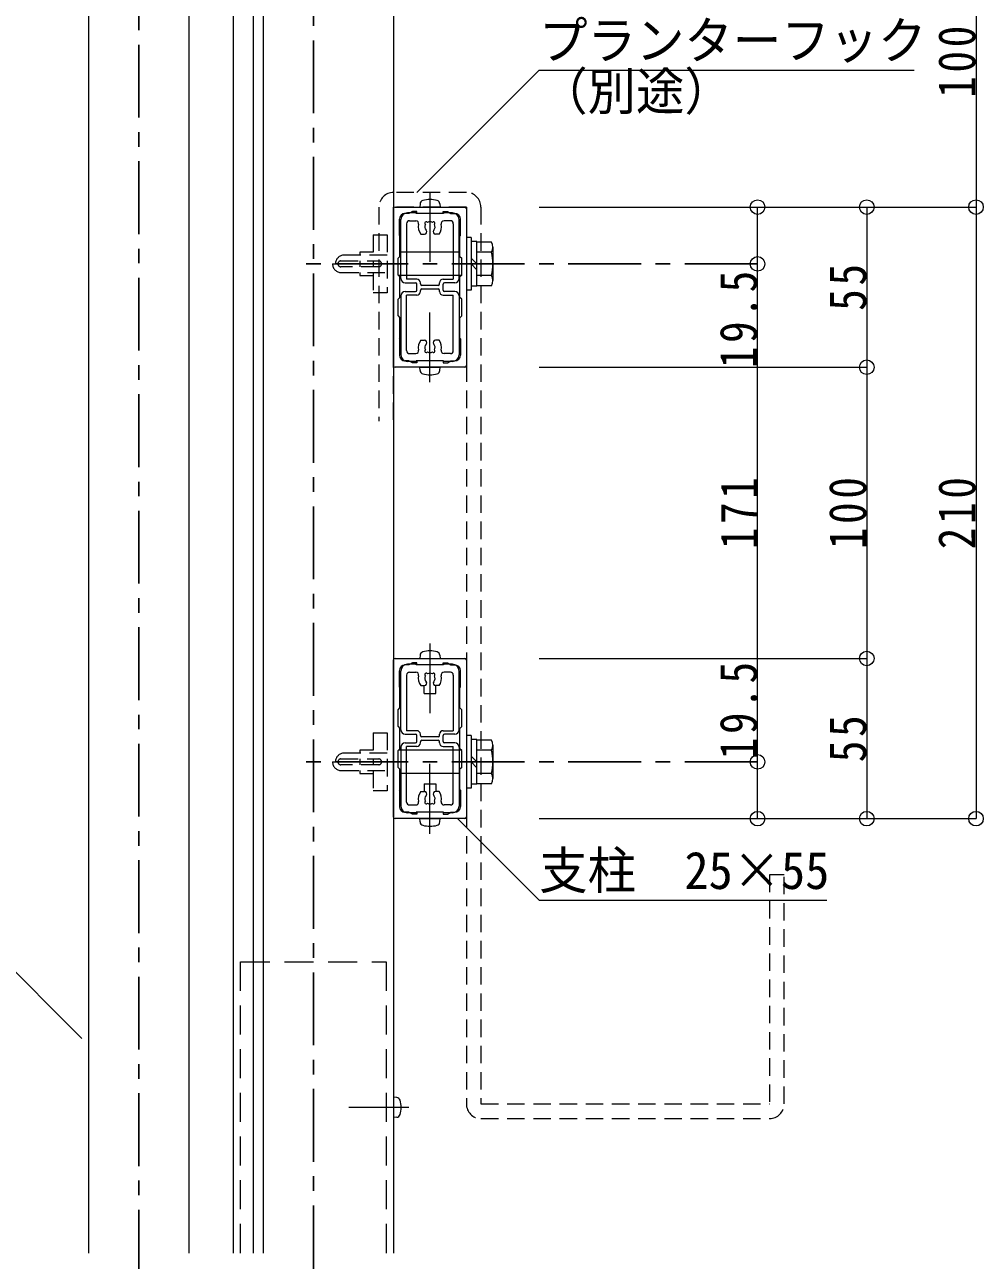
# Model space of a CAD drawing. Units: millimetres at full size, sheet at 1:5. Extents: x -1050 to 1050, y -742 to 742.
# Drawn here: x -679.2 to -350, y 33.4 to 457.6 of the extents above; entities that cross this region are included whole.
import ezdxf
from ezdxf.enums import TextEntityAlignment as Align

# ---------------------------------------------------------------- set-up
doc = ezdxf.new("R2010")
doc.units = ezdxf.units.MM
doc.header["$LTSCALE"] = 5
for name, pattern in [('CHAIN1', [8, 5, -1, 1, -1]), ('DASHED1', [1.8, 1.2, -0.6]), ('DASHED2', [3, 2, -1])]:
    doc.linetypes.add(name, pattern=pattern)
doc.layers.add('0-0_通り芯', color=7, linetype='CHAIN1')
for name, color, linetype, lineweight in [('0-3_寸法', 54, 'Continuous', 20), ('0-4_手摺部材', 92, 'Continuous', 20), ('0-5_手すり子', 12, 'Continuous', 20), ('0-8_その他', 11, 'Continuous', 20), ('0-9_文字', 3, 'Continuous', 20), ('0-A_支柱', 6, 'Continuous', 20), ('0-B_足元', 4, 'Continuous', 20)]:
    doc.layers.add(name, color=color, linetype=linetype, lineweight=lineweight)
doc.styles.add('ＭＳ ゴシック', font='')
doc.styles.get('ＭＳ ゴシック').set_extended_font_data('MS Gothic')

# ---------------------------------------------------------------- blocks, each defined once
blk = doc.blocks.new('dimension_origin')
at = {"color": 0, "linetype": 'Continuous', "lineweight": -2}
blk.add_circle((0, 0), 1.25, dxfattribs=at)

msp = doc.modelspace()

# ---------------------------------------------------------------- linework, layer by layer
at = {"layer": '0-0_通り芯'}
for p, q in [((-580, -412.793), (-580, 505.456)), ((-640, -174.293), (-640, 477.181)), ((-427.5, 375.5), (-586.547, 375.5)), ((-427.5, 204.5), (-586.547, 204.5))]:
    msp.add_line(p, q, dxfattribs=at)
at = {"layer": '0-3_寸法'}
for p, q in [((-352.5, 495), (-352.5, 395)), ((-502.5, 395), (-352.5, 395)), ((-427.5, 375.5), (-427.5, 395)), ((-390, 395), (-390, 340)), ((-352.5, 395), (-352.5, 185)), ((-427.5, 204.5), (-427.5, 375.5)), ((-502.5, 340), (-390, 340)), ((-390, 340), (-390, 240)), ((-502.5, 240), (-390, 240)), ((-390, 240), (-390, 185)), ((-427.5, 185), (-427.5, 204.5)), ((-502.5, 185), (-352.5, 185))]:
    msp.add_line(p, q, dxfattribs=at)
at = {"layer": '0-4_手摺部材', "linetype": 'CHAIN1'}
for p, q in [((-540, 400.165), (-540, 376.203)), ((-540, 334.835), (-540, 358.797)), ((-540, 245.165), (-540, 221.203)), ((-540, 179.835), (-540, 203.797))]:
    msp.add_line(p, q, dxfattribs=at)
at = {"layer": '0-4_手摺部材'}
for p, q in [((-552, 395), (-528, 395)), ((-543.402, 396.119), (-543.5, 395)), ((-543.5, 395), (-536.5, 395)), ((-536.598, 396.119), (-536.5, 395)), ((-552.5, 340.5), (-552.5, 394.5)), ((-550.5, 385.2), (-550.5, 390.8)), ((-550, 370.5), (-550, 390.7)), ((-547.212, 392.8), (-548.5, 392.8)), ((-535.3, 392.8), (-544.7, 392.8)), ((-535.5, 392.8), (-535.5, 393.5)), ((-535.3, 393), (-535.3, 392.8)), ((-532.3, 393), (-535.3, 393)), ((-532.788, 392.8), (-531.5, 392.8)), ((-530, 370.5), (-530, 390.7)), ((-529.5, 385.2), (-529.5, 390.8)), ((-527.5, 394.5), (-527.5, 340.5)), ((-547, 390.3), (-544.878, 390.3)), ((-533, 390.3), (-535.123, 390.3)), ((-532, 389.3), (-532, 381.5)), ((-550.5, 385.2), (-550.3, 385)), ((-550.3, 378), (-550.3, 385)), ((-543.123, 385.7), (-541.907, 385.7)), ((-536.878, 385.7), (-538.093, 385.7)), ((-529.5, 385.2), (-529.7, 385)), ((-529.7, 378), (-529.7, 385)), ((-525.9, 384.5), (-527.5, 384.5)), ((-527.5, 384.5), (-527.5, 366.5)), ((-525.9, 384.5), (-525.9, 366.5)), ((-518.908, 383), (-523.9, 383)), ((-550.9, 377.4), (-550.3, 378)), ((-529.7, 379.5), (-550.3, 379.5)), ((-532, 381.5), (-532, 370.2)), ((-529.7, 378), (-529.1, 377.4)), ((-518.908, 379.5), (-523.9, 379.5)), ((-518.4, 381.25), (-518.4, 369.75)), ((-550.9, 371.6), (-550.9, 377.4)), ((-529.1, 371.6), (-529.1, 377.4)), ((-523.9, 375.5), (-525.9, 377.5)), ((-525.9, 375.5), (-523.9, 373.5)), ((-550.9, 371.6), (-550.3, 371)), ((-529.2, 371.5), (-550.9, 371.5)), ((-550.3, 364), (-550.3, 371)), ((-544.5, 370.2), (-548, 370.2)), ((-535.5, 370.2), (-532, 370.2)), ((-529.1, 371.6), (-529.7, 371)), ((-529.7, 364), (-529.7, 371)), ((-518.908, 371.5), (-523.9, 371.5)), ((-548.5, 369), (-545, 369)), ((-548.5, 366), (-545, 366)), ((-544.5, 366.5), (-544.5, 368.5)), ((-543.3, 368.6), (-543.3, 369)), ((-543.3, 366), (-543.3, 366.4)), ((-537.2, 368.1), (-542.8, 368.1)), ((-542.8, 366.9), (-537.2, 366.9)), ((-536.7, 368.6), (-536.7, 369)), ((-536.7, 366), (-536.7, 366.4)), ((-535.5, 366.5), (-535.5, 368.5)), ((-531.5, 369), (-535, 369)), ((-531.5, 366), (-535, 366)), ((-525.9, 366.5), (-527.5, 366.5)), ((-523.9, 367.8), (-525.9, 367.8)), ((-518.908, 368), (-523.9, 368)), ((-550.9, 363.4), (-550.3, 364)), ((-550.9, 357.6), (-550.9, 363.4)), ((-550, 364.5), (-550, 344.3)), ((-544.5, 364.8), (-548, 364.8)), ((-535.5, 364.8), (-532, 364.8)), ((-530, 364.5), (-530, 344.3)), ((-529.1, 363.4), (-529.7, 364)), ((-529.1, 357.6), (-529.1, 363.4)), ((-550.9, 357.6), (-550.3, 357)), ((-550.3, 350), (-550.3, 357)), ((-529.1, 357.6), (-529.7, 357)), ((-529.7, 350), (-529.7, 357)), ((-550.5, 349.8), (-550.3, 350)), ((-550.5, 349.8), (-550.5, 344.2)), ((-543.123, 349.3), (-541.907, 349.3)), ((-536.878, 349.3), (-538.093, 349.3)), ((-529.5, 349.8), (-529.7, 350)), ((-529.5, 349.8), (-529.5, 344.2)), ((-547, 344.7), (-544.878, 344.7)), ((-533, 344.7), (-535.123, 344.7)), ((-528, 340), (-552, 340)), ((-547.212, 342.2), (-548.5, 342.2)), ((-535.3, 342.2), (-544.7, 342.2)), ((-543.402, 338.881), (-543.5, 340)), ((-543.5, 340), (-536.5, 340)), ((-536.598, 338.881), (-536.5, 340)), ((-535.5, 342.2), (-535.5, 341.5)), ((-535.3, 342), (-535.3, 342.2)), ((-532.3, 342), (-535.3, 342)), ((-532.788, 342.2), (-531.5, 342.2)), ((-552.5, 185.5), (-552.5, 239.5)), ((-552, 240), (-528, 240)), ((-547.212, 237.8), (-548.5, 237.8)), ((-535.3, 237.8), (-544.7, 237.8)), ((-543.402, 241.119), (-543.5, 240)), ((-543.5, 240), (-536.5, 240)), ((-536.598, 241.119), (-536.5, 240)), ((-535.5, 237.8), (-535.5, 238.5)), ((-535.3, 238), (-535.3, 237.8)), ((-532.3, 238), (-535.3, 238)), ((-532.788, 237.8), (-531.5, 237.8)), ((-527.5, 239.5), (-527.5, 185.5)), ((-550.5, 230.2), (-550.5, 235.8)), ((-550, 215.5), (-550, 235.7)), ((-547, 235.3), (-544.878, 235.3)), ((-533, 235.3), (-535.123, 235.3)), ((-532, 234.3), (-532, 226.5)), ((-530, 215.5), (-530, 235.7)), ((-529.5, 230.2), (-529.5, 235.8)), ((-550.5, 230.2), (-550.3, 230)), ((-550.3, 223), (-550.3, 230)), ((-543.123, 230.7), (-541.907, 230.7)), ((-542, 228), (-542, 230.7)), ((-536.878, 230.7), (-538.093, 230.7)), ((-538, 228), (-538, 230.7)), ((-529.5, 230.2), (-529.7, 230)), ((-529.7, 223), (-529.7, 230)), ((-542, 228), (-538, 228)), ((-532, 226.5), (-532, 215.2)), ((-550.9, 222.4), (-550.3, 223)), ((-550.9, 216.6), (-550.9, 222.4)), ((-529.7, 223), (-529.1, 222.4)), ((-529.1, 216.6), (-529.1, 222.4)), ((-550.9, 216.6), (-550.3, 216)), ((-529.1, 216.6), (-529.7, 216)), ((-550.3, 209), (-550.3, 216)), ((-548.5, 214), (-545, 214)), ((-544.5, 215.2), (-548, 215.2)), ((-544.5, 211.5), (-544.5, 213.5)), ((-543.3, 213.6), (-543.3, 214)), ((-537.2, 213.1), (-542.8, 213.1)), ((-536.7, 213.6), (-536.7, 214)), ((-535.5, 215.2), (-532, 215.2)), ((-535.5, 211.5), (-535.5, 213.5)), ((-531.5, 214), (-535, 214)), ((-529.7, 209), (-529.7, 216)), ((-525.9, 213.5), (-527.5, 213.5)), ((-527.5, 213.5), (-527.5, 195.5)), ((-525.9, 213.5), (-525.9, 195.5)), ((-550.9, 208.4), (-550.3, 209)), ((-550.9, 202.6), (-550.9, 208.4)), ((-529.2, 208.5), (-550.8, 208.5)), ((-550, 209.5), (-550, 189.3)), ((-548.5, 211), (-545, 211)), ((-544.5, 209.8), (-548, 209.8)), ((-543.3, 211), (-543.3, 211.4)), ((-542.8, 211.9), (-537.2, 211.9)), ((-536.7, 211), (-536.7, 211.4)), ((-535.5, 209.8), (-532, 209.8)), ((-531.5, 211), (-535, 211)), ((-530, 209.5), (-530, 189.3)), ((-529.1, 208.4), (-529.7, 209)), ((-529.1, 202.6), (-529.1, 208.4)), ((-518.908, 212), (-523.9, 212)), ((-518.908, 208.5), (-523.9, 208.5)), ((-518.4, 210.25), (-518.4, 198.75)), ((-523.9, 204.5), (-525.9, 206.5)), ((-525.9, 204.5), (-523.9, 202.5)), ((-550.9, 202.6), (-550.3, 202)), ((-550.3, 195), (-550.3, 202)), ((-529.7, 200.5), (-550.3, 200.5)), ((-529.1, 202.6), (-529.7, 202)), ((-529.7, 195), (-529.7, 202)), ((-518.908, 200.5), (-523.9, 200.5)), ((-542, 197), (-538, 197)), ((-542, 197), (-542, 194.3)), ((-538, 197), (-538, 194.3)), ((-525.9, 195.5), (-527.5, 195.5)), ((-523.9, 196.8), (-525.9, 196.8)), ((-518.908, 197), (-523.9, 197)), ((-550.5, 194.8), (-550.3, 195)), ((-550.5, 194.8), (-550.5, 189.2)), ((-543.123, 194.3), (-541.907, 194.3)), ((-536.878, 194.3), (-538.093, 194.3)), ((-529.5, 194.8), (-529.7, 195)), ((-529.5, 194.8), (-529.5, 189.2)), ((-547.212, 187.2), (-548.5, 187.2)), ((-547, 189.7), (-544.878, 189.7)), ((-535.3, 187.2), (-544.7, 187.2)), ((-535.5, 187.2), (-535.5, 186.5)), ((-535.3, 187), (-535.3, 187.2)), ((-532.3, 187), (-535.3, 187)), ((-533, 189.7), (-535.123, 189.7)), ((-532.788, 187.2), (-531.5, 187.2)), ((-528, 185), (-552, 185)), ((-543.402, 183.881), (-543.5, 185)), ((-543.5, 185), (-536.5, 185)), ((-536.598, 183.881), (-536.5, 185))]:
    msp.add_line(p, q, dxfattribs=at)
at = {"layer": '0-4_手摺部材', "linetype": 'DASHED1'}
for p, q in [((-559.45, 385.5), (-554.75, 385.5)), ((-559.45, 385.5), (-559.45, 378.5)), ((-554.75, 385.5), (-554.75, 365.5)), ((-554.75, 378.5), (-569.45, 378.5)), ((-559.45, 379.5), (-564.05, 379.5)), ((-564.05, 379.5), (-564.05, 378.5)), ((-573.45, 375.5), (-572.45, 375.5)), ((-570.6, 376.5), (-557.6, 376.5)), ((-557.6, 374.5), (-570.6, 374.5)), ((-564.05, 376.5), (-564.05, 374.5)), ((-559.45, 376.5), (-559.45, 374.5)), ((-570.45, 372.5), (-554.75, 372.5)), ((-564.05, 372.5), (-564.05, 371.5)), ((-564.05, 371.5), (-559.45, 371.5)), ((-559.45, 372.5), (-559.45, 365.5)), ((-554.75, 365.5), (-559.45, 365.5)), ((-559.45, 214.5), (-554.75, 214.5)), ((-559.45, 214.5), (-559.45, 207.5)), ((-554.75, 214.5), (-554.75, 194.5)), ((-559.45, 208.5), (-564.05, 208.5)), ((-564.05, 208.5), (-564.05, 207.5)), ((-573.45, 204.5), (-572.45, 204.5)), ((-570.6, 205.5), (-557.6, 205.5)), ((-554.75, 207.5), (-569.45, 207.5)), ((-564.05, 205.5), (-564.05, 203.5)), ((-559.45, 205.5), (-559.45, 203.5)), ((-557.6, 203.5), (-570.6, 203.5)), ((-570.45, 201.5), (-554.75, 201.5)), ((-564.05, 201.5), (-564.05, 200.5)), ((-564.05, 200.5), (-559.45, 200.5)), ((-559.45, 201.5), (-559.45, 194.5)), ((-554.75, 194.5), (-559.45, 194.5))]:
    msp.add_line(p, q, dxfattribs=at)
at = {"layer": '0-4_手摺部材'}
for points in [[(-544.7, 392.8), (-544.7, 393), (-547.7, 393)], [(-544.5, 393.5), (-546, 393.5), (-547.212, 392.8)], [(-535.5, 392.8), (-544.5, 392.8), (-544.5, 393.5)], [(-535.5, 393.5), (-534, 393.5), (-532.788, 392.8)], [(-548, 389.3), (-548, 381.5), (-548, 370.2)], [(-523.9, 367.8), (-523.9, 383.2), (-525.9, 383.2)], [(-548, 345.7), (-548, 353.5), (-548, 364.8)], [(-532, 345.7), (-532, 353.5), (-532, 364.8)], [(-544.7, 342.2), (-544.7, 342), (-547.7, 342)], [(-544.5, 341.5), (-546, 341.5), (-547.212, 342.2)], [(-535.5, 342.2), (-544.5, 342.2), (-544.5, 341.5)], [(-535.5, 341.5), (-534, 341.5), (-532.788, 342.2)], [(-544.7, 237.8), (-544.7, 238), (-547.7, 238)], [(-544.5, 238.5), (-546, 238.5), (-547.212, 237.8)], [(-535.5, 237.8), (-544.5, 237.8), (-544.5, 238.5)], [(-535.5, 238.5), (-534, 238.5), (-532.788, 237.8)], [(-548, 234.3), (-548, 226.5), (-548, 215.2)], [(-523.9, 196.8), (-523.9, 212.2), (-525.9, 212.2)], [(-548, 190.7), (-548, 198.5), (-548, 209.8)], [(-532, 190.7), (-532, 198.5), (-532, 209.8)], [(-544.7, 187.2), (-544.7, 187), (-547.7, 187)], [(-544.5, 186.5), (-546, 186.5), (-547.212, 187.2)], [(-535.5, 187.2), (-544.5, 187.2), (-544.5, 186.5)], [(-535.5, 186.5), (-534, 186.5), (-532.788, 187.2)]]:
    msp.add_lwpolyline(points, dxfattribs=at)
for centre, radius, start, end in [((-552, 394.5), 0.5, 90, 180), ((-542.107, 396.006), 1.3, 105.88085, 175), ((-540, 388.6), 9, 74.11915, 105.88085), ((-537.893, 396.006), 1.3, 5, 74.11915), ((-528, 394.5), 0.5, 0, 90), ((-548.5, 390.8), 2, 90, 180), ((-547.7, 390.7), 2.3, 90, 180), ((-532.3, 390.7), 2.3, 0, 90), ((-531.5, 390.8), 2, 0, 90), ((-547, 389.3), 1, 90, 180), ((-544.878, 389.3), 1, 347.29096, 90), ((-540, 388.2), 4, 167.29096, 218.68218), ((-541.907, 386.503), 0.803, 270, 41.67076), ((-540, 388.2), 1.75, 151.42631, 221.67076), ((-541.237, 389.437), 0.5, 36.78409, 233.2266), ((-540, 388.2), 1.75, 61.39649, 118.57369), ((-538.763, 389.437), 0.5, 306.95847, 142.49997), ((-538.093, 386.503), 0.803, 138.32924, 270), ((-540, 388.2), 1.75, 318.32924, 28.57369), ((-540, 388.2), 4, 321.31782, 12.70904), ((-535.123, 389.3), 1, 90, 192.70904), ((-533, 389.3), 1, 0, 90), ((-521.668, 381.25), 3.268, 327.62146, 32.37855), ((-534.4, 375.5), 16, 345.52248, 14.47751), ((-548.5, 370.5), 1.5, 180, 270), ((-544.5, 369), 1.2, 0, 90), ((-535.5, 369), 1.2, 90, 180), ((-531.5, 370.5), 1.5, 270, 360), ((-521.668, 369.75), 3.268, 327.62144, 32.37856), ((-548.5, 364.5), 1.5, 90, 180), ((-545, 368.5), 0.5, 0, 90), ((-545, 366.5), 0.5, 270, 360), ((-544.5, 366), 1.2, 270, 360), ((-542.8, 368.6), 0.5, 180, 270), ((-542.8, 366.4), 0.5, 90, 180), ((-537.2, 368.6), 0.5, 270, 360), ((-537.2, 366.4), 0.5, 0, 90), ((-535.5, 366), 1.2, 180, 270), ((-535, 368.5), 0.5, 90, 180), ((-535, 366.5), 0.5, 180, 270), ((-531.5, 364.5), 1.5, 0, 90), ((-540, 346.8), 4, 141.31782, 192.70904), ((-541.907, 348.497), 0.803, 318.32924, 90), ((-540, 346.8), 1.75, 138.32924, 208.57369), ((-538.093, 348.497), 0.803, 90, 221.67076), ((-540, 346.8), 1.75, 331.42631, 41.67076), ((-540, 346.8), 4, 347.29096, 38.68218), ((-548.5, 344.2), 2, 180, 270), ((-547.7, 344.3), 2.3, 180, 270), ((-547, 345.7), 1, 180, 270), ((-544.878, 345.7), 1, 270, 12.70904), ((-541.237, 345.563), 0.5, 126.7734, 323.21591), ((-540, 346.8), 1.75, 241.42631, 298.60351), ((-538.763, 345.563), 0.5, 217.50003, 53.04153), ((-535.123, 345.7), 1, 167.29096, 270), ((-533, 345.7), 1, 270, 360), ((-532.3, 344.3), 2.3, 270, 360), ((-531.5, 344.2), 2, 270, 360), ((-552, 340.5), 0.5, 180, 270), ((-528, 340.5), 0.5, 270, 360), ((-542.107, 338.994), 1.3, 185, 254.11915), ((-540, 346.4), 9, 254.11915, 285.88085), ((-537.893, 338.994), 1.3, 285.88085, 355), ((-542.107, 241.006), 1.3, 105.88085, 175), ((-540, 233.6), 9, 74.11915, 105.88085), ((-537.893, 241.006), 1.3, 5, 74.11915), ((-552, 239.5), 0.5, 90, 180), ((-548.5, 235.8), 2, 90, 180), ((-547.7, 235.7), 2.3, 90, 180), ((-532.3, 235.7), 2.3, 0, 90), ((-531.5, 235.8), 2, 0, 90), ((-528, 239.5), 0.5, 0, 90), ((-547, 234.3), 1, 90, 180), ((-544.878, 234.3), 1, 347.29096, 90), ((-540, 233.2), 4, 167.29096, 218.68218), ((-540, 233.2), 1.75, 151.42631, 221.67076), ((-541.237, 234.437), 0.5, 36.78409, 233.2266), ((-540, 233.2), 1.75, 61.39649, 118.57369), ((-538.763, 234.437), 0.5, 306.95847, 142.49997), ((-540, 233.2), 1.75, 318.32924, 28.57369), ((-540, 233.2), 4, 321.31782, 12.70904), ((-535.123, 234.3), 1, 90, 192.70904), ((-533, 234.3), 1, 0, 90), ((-541.907, 231.503), 0.803, 270, 41.67076), ((-538.093, 231.503), 0.803, 138.32924, 270), ((-548.5, 215.5), 1.5, 180, 270), ((-545, 213.5), 0.5, 0, 90), ((-544.5, 214), 1.2, 0, 90), ((-542.8, 213.6), 0.5, 180, 270), ((-537.2, 213.6), 0.5, 270, 360), ((-535.5, 214), 1.2, 90, 180), ((-535, 213.5), 0.5, 90, 180), ((-531.5, 215.5), 1.5, 270, 360), ((-548.5, 209.5), 1.5, 90, 180), ((-545, 211.5), 0.5, 270, 360), ((-544.5, 211), 1.2, 270, 360), ((-542.8, 211.4), 0.5, 90, 180), ((-537.2, 211.4), 0.5, 0, 90), ((-535.5, 211), 1.2, 180, 270), ((-535, 211.5), 0.5, 180, 270), ((-531.5, 209.5), 1.5, 0, 90), ((-521.668, 210.25), 3.268, 327.62146, 32.37855), ((-534.4, 204.5), 16, 345.52248, 14.47751), ((-521.668, 198.75), 3.268, 327.62144, 32.37856), ((-544.878, 190.7), 1, 270, 12.70904), ((-540, 191.8), 4, 141.31782, 192.70904), ((-541.907, 193.497), 0.803, 318.32924, 90), ((-540, 191.8), 1.75, 138.32924, 208.57369), ((-541.237, 190.563), 0.5, 126.7734, 323.21591), ((-538.763, 190.563), 0.5, 217.50003, 53.04153), ((-538.093, 193.497), 0.803, 90, 221.67076), ((-540, 191.8), 1.75, 331.42631, 41.67076), ((-540, 191.8), 4, 347.29096, 38.68218), ((-535.123, 190.7), 1, 167.29096, 270), ((-548.5, 189.2), 2, 180, 270), ((-547.7, 189.3), 2.3, 180, 270), ((-547, 190.7), 1, 180, 270), ((-540, 191.8), 1.75, 241.42631, 298.60351), ((-533, 190.7), 1, 270, 360), ((-532.3, 189.3), 2.3, 270, 360), ((-531.5, 189.2), 2, 270, 360), ((-552, 185.5), 0.5, 180, 270), ((-542.107, 183.994), 1.3, 185, 254.11915), ((-540, 191.4), 9, 254.11915, 285.88085), ((-537.893, 183.994), 1.3, 285.88085, 355), ((-528, 185.5), 0.5, 270, 360)]:
    msp.add_arc(centre, radius, start, end, dxfattribs=at)
at = {"layer": '0-4_手摺部材', "linetype": 'DASHED1'}
for centre, radius, start, end in [((-569.45, 375.5), 3, 90, 180), ((-570.45, 375.5), 3, 180, 270), ((-570.6, 375.5), 1, 90, 180), ((-570.6, 375.5), 1, 180, 270), ((-557.6, 375.5), 1, 0, 90), ((-557.6, 375.5), 1, 270, 360), ((-570.45, 204.5), 3, 180, 270), ((-569.45, 204.5), 3, 90, 180), ((-570.6, 204.5), 1, 90, 180), ((-570.6, 204.5), 1, 180, 270), ((-557.6, 204.5), 1, 0, 90), ((-557.6, 204.5), 1, 270, 360)]:
    msp.add_arc(centre, radius, start, end, dxfattribs=at)
at = {"layer": '0-5_手すり子'}
for p, q in [((-657.265, 462.5), (-657.265, 35.858)), ((-622.735, 35.858), (-622.735, 462.5))]:
    msp.add_line(p, q, dxfattribs=at)
at = {"layer": '0-8_その他', "linetype": 'DASHED1'}
for p, q in [((-527.5, 400), (-552.5, 400)), ((-557.5, 395), (-557.5, 321.519)), ((-527.5, 395), (-552.5, 395)), ((-552.5, 321.897), (-552.5, 395)), ((-527.5, 395), (-527.5, 87.023)), ((-522.5, 395), (-522.5, 87.023)), ((-522.5, 87.023), (-423.397, 87.023)), ((-522.5, 82.023), (-423.397, 82.023))]:
    msp.add_line(p, q, dxfattribs=at)
msp.add_lwpolyline([(-418.397, 87.023), (-418.397, 165.728), (-423.397, 165.728), (-423.397, 87.023)], dxfattribs=at)
for centre, start, end in [((-552.5, 395), 90, 180), ((-527.5, 395), 0, 90), ((-522.5, 87.023), 180, 270), ((-423.397, 87.023), 270, 360)]:
    msp.add_arc(centre, 5, start, end, dxfattribs=at)
at = {"layer": '0-9_文字'}
for points in [[(-544.493, 400), (-502.5, 441.993), (-373.75, 441.993)], [(-530.506, 185), (-502.5, 156.994), (-403.75, 156.994)], [(-659.5, 109.491), (-689.807, 139.742), (-753.557, 139.742)]]:
    msp.add_lwpolyline(points, dxfattribs=at)
at = {"layer": '0-A_支柱'}
for p, q in [((-607.5, 35.858), (-607.5, 470)), ((-600.7, 463.917), (-600.7, 35.858)), ((-597.2, 35.858), (-597.2, 462.809)), ((-552.5, 465), (-552.5, 35.858))]:
    msp.add_line(p, q, dxfattribs=at)
at = {"layer": '0-B_足元', "linetype": 'DASHED2'}
for p, q in [((-605, 135.858), (-555, 135.858)), ((-605, 35.858), (-605, 135.858)), ((-555, 135.858), (-555, 35.858))]:
    msp.add_line(p, q, dxfattribs=at)
at = {"layer": '0-B_足元'}
for p, q in [((-551.381, 89.261), (-552.5, 89.358)), ((-552.5, 89.358), (-552.5, 82.358)), ((-551.381, 82.456), (-552.5, 82.358))]:
    msp.add_line(p, q, dxfattribs=at)
at = {"layer": '0-B_足元', "linetype": 'CHAIN1'}
msp.add_line((-547.28, 85.858), (-567.895, 85.858), dxfattribs=at)
at = {"layer": '0-B_足元'}
for centre, radius, start, end in [((-551.494, 87.965), 1.3, 15.88085, 85), ((-558.9, 85.858), 9, 344.11915, 15.88085), ((-551.494, 83.751), 1.3, 275, 344.11915)]:
    msp.add_arc(centre, radius, start, end, dxfattribs=at)

# ---------------------------------------------------------------- block references
at = {"layer": '0-3_寸法', "xscale": 2, "yscale": 2}
for p, rotation in [((-427.5, 395), 90), ((-390, 395), 90), ((-352.5, 395), 270), ((-352.5, 395), 90), ((-427.5, 375.5), 90), ((-427.5, 375.5), 270), ((-390, 340), 270), ((-390, 340), 90), ((-390, 240), 270), ((-390, 240), 90), ((-427.5, 204.5), 90), ((-427.5, 204.5), 270), ((-427.5, 185), 270), ((-390, 185), 270), ((-352.5, 185), 270)]:
    msp.add_blockref('dimension_origin', p, dxfattribs=dict(at, rotation=rotation))

# ---------------------------------------------------------------- texts
at = {"layer": '0-3_寸法', "char_height": 12.83, "attachment_point": 7, "rotation": 90, "style": 'ＭＳ ゴシック'}
for s, insert in [('\\T1.17;\\W0.85;100', (-352.5, 432.5)), ('\\T1.17;\\W0.85;55', (-390, 359.375)), ('\\T1.17;\\W0.85;19.5', (-427.5, 339.66)), ('\\T1.17;\\W0.85;171', (-427.5, 277.5)), ('\\T1.17;\\W0.85;100', (-390, 277.5)), ('\\T1.17;\\W0.85;210', (-352.5, 277.5)), ('\\T1.17;\\W0.85;19.5', (-427.5, 205.37)), ('\\T1.17;\\W0.85;55', (-390, 204.375))]:
    msp.add_mtext(s, dxfattribs=dict(at, insert=insert))
at = {"layer": '0-9_文字', "style": 'ＭＳ ゴシック', "width": 0.95}
for s, p in [('プランターフック', (-502.5, 441.993)), ('（別途）', (-502.5, 424.493)), ('支柱\u300025×55', (-502.5, 156.994))]:
    msp.add_text(s, height=12.83, dxfattribs=at).set_placement(p, align=Align.BOTTOM_LEFT)

doc.saveas('drawing.dxf')
